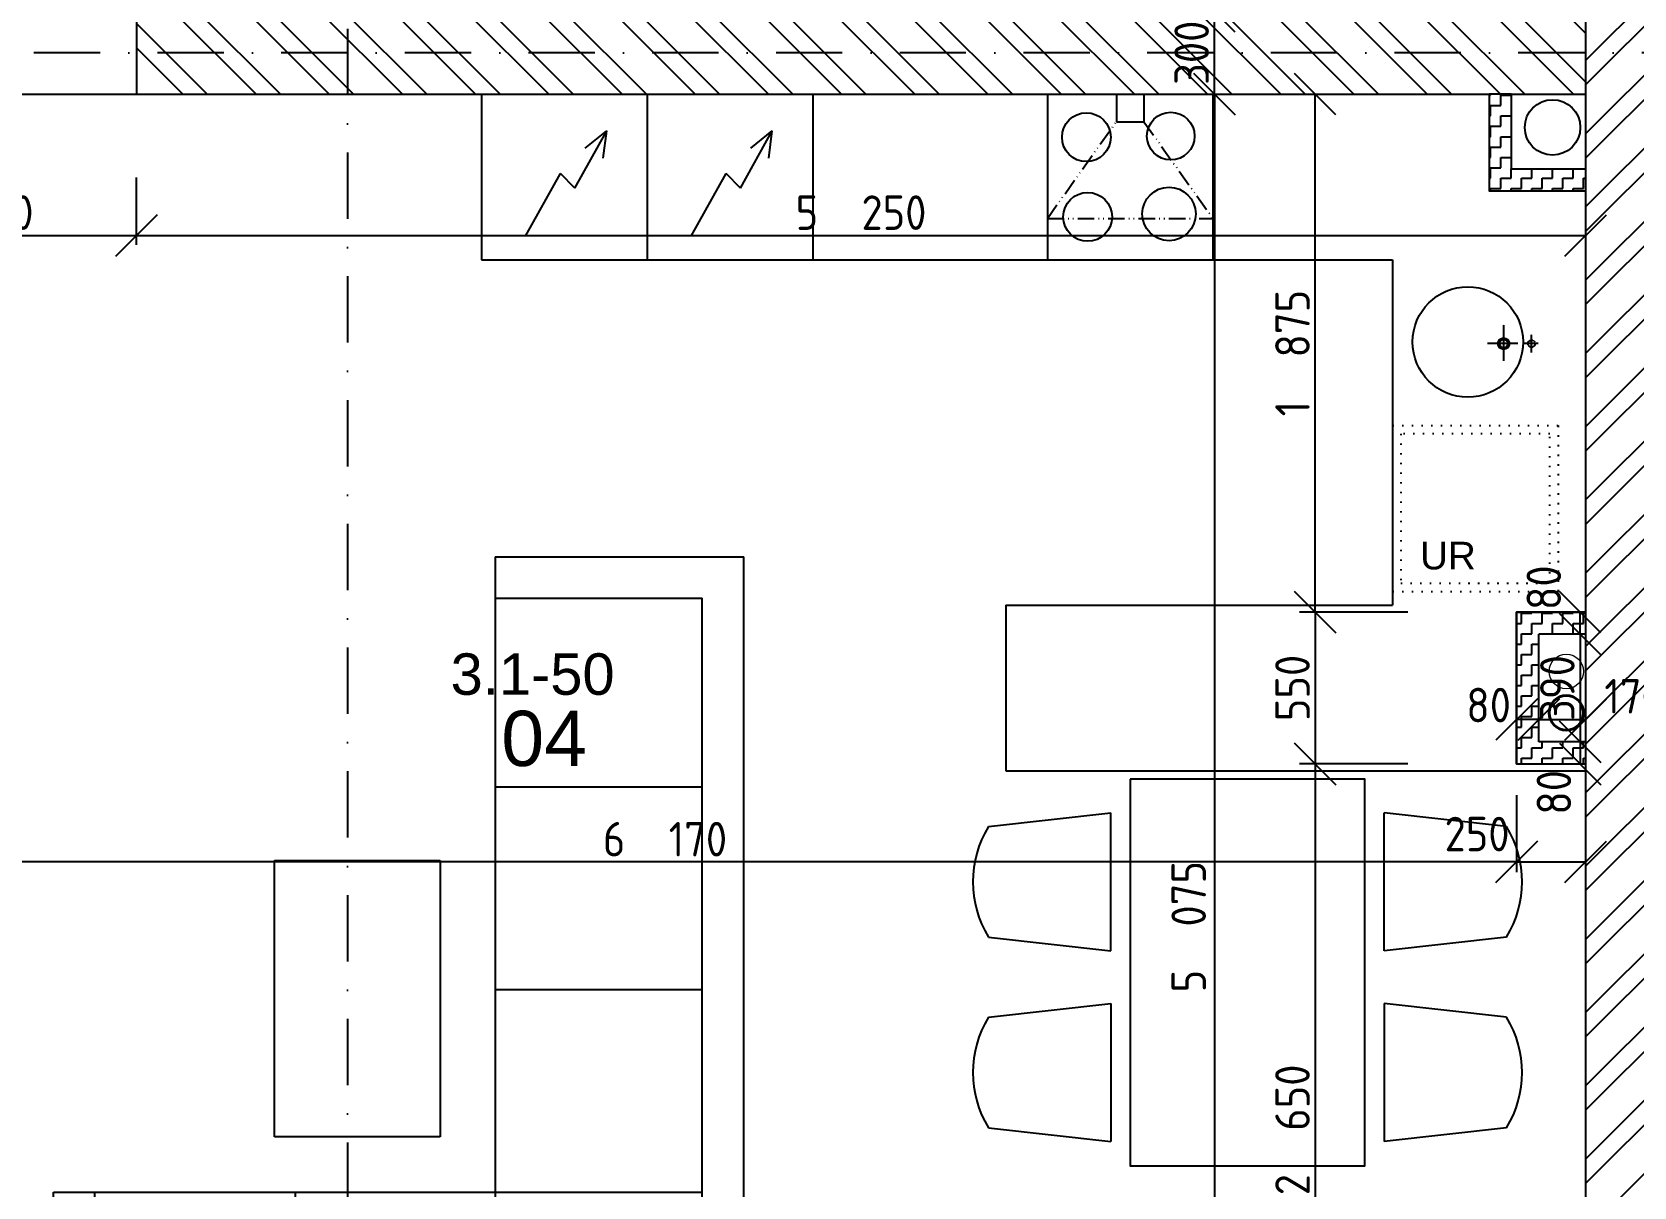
# Model space of a CAD drawing. Extents: x 4511820 to 5180432, y -1526536 to -944957.
# Drawn here: x 5034913 to 5040716, y -1166681 to -1162499 of the extents above; entities that cross this region are included whole.
import ezdxf

# ---------------------------------------------------------------- set-up
doc = ezdxf.new("R2010")
doc.units = 0
doc.header["$MEASUREMENT"] = 0
for name, pattern in [('ACAD_ISO07W100', [3.5, 0.5, -3]), ('ACAD_ISO12W100', [22, 12, -3, 0.5, -3, 0.5, -3]), ('BODKOCIARKOVANA_3', [5.6, 3, -1.3, 0, -1.3]), ('DASHED', [0.75, 0.5, -0.25])]:
    doc.linetypes.add(name, pattern=pattern)
doc.layers.get('0').update_dxf_attribs({"linetype": 'CONTINUOUS'})
doc.layers.get('Defpoints').update_dxf_attribs({"color": 61, "linetype": 'CONTINUOUS'})
for name, color, linetype in [('KÓTY', 4, 'CONTINUOUS'), ('MÚRY', 1, 'CONTINUOUS'), ('osi', 253, 'CONTINUOUS'), ('Plochy', 41, 'CONTINUOUS'), ('POPIS', 7, 'CONTINUOUS'), ('TENKÁ', 7, 'CONTINUOUS'), ('ZARIADENIE', 47, 'CONTINUOUS'), ('ZARIADENIE1', 145, 'CONTINUOUS'), ('zz-vetr', 52, 'CONTINUOUS'), ('ŠRAFY', 82, 'CONTINUOUS')]:
    doc.layers.add(name, color=color, linetype=linetype)
doc.layers.add('zz-kanal-daždová', color=136, linetype='CONTINUOUS', lineweight=40)
doc.layers.add('zz-kanal-splaskova', color=37, linetype='CONTINUOUS', lineweight=18)
doc.styles.add('ARIAL', font='arial.ttf')
doc.styles.add('STYLE1', font='isocp.shx')
doc.dimstyles.new('STANDARD-50', dxfattribs={"dimtxt": 125, "dimasz": 150, "dimexe": 10, "dimexo": 200, "dimgap": 20, "dimtad": 1, "dimdsep": 46, "dimlunit": 6, "dimtxsty": 'STYLE1', "dimblk1": 'OBLIQUE', "dimblk2": 'OBLIQUE', "dimsah": 1, "dimcen": 2.5, "dimse1": 1, "dimse2": 1, "dimadec": 0, "dimazin": 0, "dimtfac": 1, "dimtmove": 1, "dimatfit": 3, "dimldrblk": 'OBLIQUE', "dimfxl": 1, "dimtolj": 1, "dimtzin": 0, "dimarcsym": 0})
pattern_1 = [(0, (-68841.5, 303822), (37.5, 37.5), [37.5, -37.5]), (90, (-68804, 303822), (-37.5, 37.5), [37.5, -37.5])]

# ---------------------------------------------------------------- blocks, each defined once
blk = doc.blocks.new('_OBLIQUE')
at = {"color": 0, "linetype": 'ByBlock'}
blk.add_line((-0.5, -0.5), (0.5, 0.5), dxfattribs=at)
blk = doc.blocks.new('*D12869')
at = {"layer": 'Defpoints', "color": 0}
for p in [(5040541, -1162424.2), (5040541, -1162724.2), (5043687.5, -1162724.2)]:
    blk.add_point(p, dxfattribs=at)
at = {"layer": 'KÓTY', "color": 0, "lineweight": -2}
blk.add_line((5043687.5, -1162424.2), (5043687.5, -1162724.2), dxfattribs=at)
at = {"layer": 'KÓTY', "color": 0, "linetype": 'ByBlock', "lineweight": -2, "xscale": 150, "yscale": 150, "zscale": 150}
for p, rotation in [((5043687.5, -1162424.2), 90), ((5043687.5, -1162724.2), 270)]:
    blk.add_blockref('_OBLIQUE', p, dxfattribs=dict(at, rotation=rotation))
at = {"layer": 'KÓTY', "color": 0, "insert": (5043605, -1162574.2), "char_height": 125, "attachment_point": 5, "rotation": 90, "style": 'STYLE1'}
blk.add_mtext('\\A1;300', dxfattribs=at)
blk = doc.blocks.new('*D12870')
at = {"layer": 'Defpoints', "color": 0}
for p in [(5040541, -1162724.2), (5040921, -1169449.2), (5043687.5, -1169449.2)]:
    blk.add_point(p, dxfattribs=at)
at = {"layer": 'KÓTY', "color": 0, "lineweight": -2}
blk.add_line((5043687.5, -1162724.2), (5043687.5, -1169449.2), dxfattribs=at)
at = {"layer": 'KÓTY', "color": 0, "linetype": 'ByBlock', "lineweight": -2, "xscale": 150, "yscale": 150, "zscale": 150}
for p, rotation in [((5043687.5, -1162724.2), 90), ((5043687.5, -1169449.2), 270)]:
    blk.add_blockref('_OBLIQUE', p, dxfattribs=dict(at, rotation=rotation))
at = {"layer": 'KÓTY', "color": 0, "insert": (5043605, -1166086.7), "char_height": 125, "attachment_point": 5, "rotation": 90, "style": 'STYLE1'}
blk.add_mtext('\\A1;6ﾠ725', dxfattribs=at)
blk = doc.blocks.new('JED STOL140-85')
at = {"layer": 'ZARIADENIE'}
for p, q in [((4444962.8, -1326820.6), (4444912.8, -1327264.7)), ((4445362.8, -1326820.6), (4445412.8, -1327264.7)), ((4445653.3, -1326820.6), (4445603.3, -1327264.7)), ((4446053.3, -1326820.6), (4446103.3, -1327264.7)), ((4445412.8, -1327264.7), (4444912.8, -1327264.7)), ((4445603.3, -1327264.7), (4446103.3, -1327264.7)), ((4444962.8, -1328698.1), (4444912.8, -1328253.9)), ((4445412.8, -1328253.9), (4444912.8, -1328253.9)), ((4445362.8, -1328698.1), (4445412.8, -1328253.9)), ((4445653.3, -1328698.1), (4445603.3, -1328253.9)), ((4445603.3, -1328253.9), (4446103.3, -1328253.9)), ((4446053.3, -1328698.1), (4446103.3, -1328253.9))]:
    blk.add_line(p, q, dxfattribs=at)
blk.add_lwpolyline([(4446225.2, -1327334.3), (4444825.2, -1327334.3), (4444825.2, -1328184.3), (4446225.2, -1328184.3)], close=True, dxfattribs=at)
for centre, start, end in [((4445162.8, -1327150.6), 58.78339, 121.21661), ((4445853.3, -1327150.6), 58.78339, 121.21661), ((4445162.8, -1328368.1), 238.78339, 301.21661), ((4445853.3, -1328368.1), 238.78339, 301.21661)]:
    blk.add_arc(centre, 385.9, start, end, dxfattribs=at)
blk = doc.blocks.new('sedacka rok 5')
at = {"layer": 'ZARIADENIE', "color": 30, "ltscale": 0.25}
for p, q in [((4452479, -1340180.2), (4452479, -1342480.2)), ((4452479, -1340180.2), (4453379, -1340180.2)), ((4453379, -1343380.2), (4453379, -1340180.2)), ((4452479, -1340330.2), (4453229, -1340330.2)), ((4453229, -1343230.2), (4453229, -1340330.2)), ((4452479, -1341013.5), (4453229, -1341013.5)), ((4452479, -1341746.9), (4453229, -1341746.9)), ((4450879, -1342480.2), (4452479, -1342480.2)), ((4450879, -1343380.2), (4450879, -1342480.2)), ((4451029, -1343230.2), (4451029, -1342480.2)), ((4451754, -1342480.2), (4451754, -1343230.2)), ((4452479, -1342480.2), (4453229, -1342480.2)), ((4452479, -1342480.2), (4452479, -1343230.2)), ((4453229, -1343230.2), (4451029, -1343230.2)), ((4453379, -1343380.2), (4450879, -1343380.2))]:
    blk.add_line(p, q, dxfattribs=at)
blk = doc.blocks.new('konf stol')
at = {"layer": 'ZARIADENIE', "color": 45, "ltscale": 0.25}
for p, q in [((4451679, -1342280.2), (4451679, -1341280.2)), ((4451679, -1341280.2), (4452279, -1341280.2)), ((4452279, -1341280.2), (4452279, -1342280.2)), ((4452279, -1342280.2), (4451679, -1342280.2))]:
    blk.add_line(p, q, dxfattribs=at)
blk = doc.blocks.new('*D19033')
at = {"layer": 'Defpoints', "color": 0}
for p in [(5040341.7, -1162724.2), (5039196.2, -1167799.2), (5040341.7, -1167799.2)]:
    blk.add_point(p, dxfattribs=at)
at = {"layer": 'KÓTY', "color": 0, "lineweight": -2}
blk.add_line((5039196.2, -1162724.2), (5039196.2, -1167799.2), dxfattribs=at)
at = {"layer": 'KÓTY', "color": 0, "linetype": 'ByBlock', "lineweight": -2, "xscale": 150, "yscale": 150, "zscale": 150}
for p, rotation in [((5039196.2, -1162724.2), 90), ((5039196.2, -1167799.2), 270)]:
    blk.add_blockref('_OBLIQUE', p, dxfattribs=dict(at, rotation=rotation))
at = {"layer": 'KÓTY', "color": 0, "insert": (5039103, -1165738.5), "char_height": 125, "attachment_point": 5, "rotation": 90, "style": 'STYLE1'}
blk.add_mtext('\\A1;5ﾠ075', dxfattribs=at)
blk = doc.blocks.new('*D19034')
at = {"layer": 'Defpoints', "color": 0}
for p in [(5039191, -1162424.2), (5039196.2, -1162424.2), (5039191, -1162724.2)]:
    blk.add_point(p, dxfattribs=at)
at = {"layer": 'KÓTY', "color": 0, "lineweight": -2}
blk.add_line((5039196.2, -1162724.2), (5039196.2, -1162424.2), dxfattribs=at)
at = {"layer": 'KÓTY', "color": 0, "linetype": 'ByBlock', "lineweight": -2, "xscale": 150, "yscale": 150, "zscale": 150}
for p, rotation in [((5039196.2, -1162424.2), 90), ((5039196.2, -1162724.2), 270)]:
    blk.add_blockref('_OBLIQUE', p, dxfattribs=dict(at, rotation=rotation))
at = {"layer": 'KÓTY', "color": 0, "insert": (5039113.7, -1162574.2), "char_height": 125, "attachment_point": 5, "rotation": 90, "style": 'STYLE1'}
blk.add_mtext('\\A1;300', dxfattribs=at)
blk = doc.blocks.new('*D19051')
at = {"layer": 'Defpoints', "color": 0}
for p in [(5034121, -1162724.2), (5035291, -1162724.2), (5035291, -1163235.5)]:
    blk.add_point(p, dxfattribs=at)
at = {"layer": 'KÓTY', "color": 0, "lineweight": -2}
blk.add_line((5034121, -1163235.5), (5035291, -1163235.5), dxfattribs=at)
at = {"layer": 'KÓTY', "color": 0, "linetype": 'ByBlock', "lineweight": -2, "xscale": 150, "yscale": 150, "zscale": 150, "rotation": 180}
blk.add_blockref('_OBLIQUE', (5034121, -1163235.5), dxfattribs=at)
at = {"layer": 'KÓTY', "color": 0, "linetype": 'ByBlock', "lineweight": -2, "xscale": 150, "yscale": 150, "zscale": 150}
blk.add_blockref('_OBLIQUE', (5035291, -1163235.5), dxfattribs=at)
at = {"layer": 'KÓTY', "color": 0, "insert": (5034706, -1163153), "char_height": 125, "attachment_point": 5, "style": 'STYLE1'}
blk.add_mtext('\\A1;1ﾠ170', dxfattribs=at)
blk = doc.blocks.new('*D19052')
at = {"layer": 'Defpoints', "color": 0}
for p in [(5035291, -1162724.2), (5040541, -1162724.2), (5040541, -1163235.5)]:
    blk.add_point(p, dxfattribs=at)
at = {"layer": 'KÓTY', "color": 0, "lineweight": -2}
blk.add_line((5035291, -1163235.5), (5040541, -1163235.5), dxfattribs=at)
at = {"layer": 'KÓTY', "color": 0, "linetype": 'ByBlock', "lineweight": -2, "xscale": 150, "yscale": 150, "zscale": 150, "rotation": 180}
blk.add_blockref('_OBLIQUE', (5035291, -1163235.5), dxfattribs=at)
at = {"layer": 'KÓTY', "color": 0, "linetype": 'ByBlock', "lineweight": -2, "xscale": 150, "yscale": 150, "zscale": 150}
blk.add_blockref('_OBLIQUE', (5040541, -1163235.5), dxfattribs=at)
at = {"layer": 'KÓTY', "color": 0, "insert": (5037916, -1163153), "char_height": 125, "attachment_point": 5, "style": 'STYLE1'}
blk.add_mtext('\\A1;5ﾠ250', dxfattribs=at)
blk = doc.blocks.new('*D19054')
at = {"layer": 'Defpoints', "color": 0}
for p in [(5040291, -1164599.2), (5039561.5, -1165149.2), (5040291, -1165149.2)]:
    blk.add_point(p, dxfattribs=at)
at = {"layer": 'KÓTY', "color": 0, "lineweight": -2}
blk.add_line((5039561.5, -1164599.2), (5039561.5, -1165149.2), dxfattribs=at)
at = {"layer": 'KÓTY', "color": 0, "linetype": 'ByBlock', "lineweight": -2, "xscale": 150, "yscale": 150, "zscale": 150}
for p, rotation in [((5039561.5, -1164599.2), 90), ((5039561.5, -1165149.2), 270)]:
    blk.add_blockref('_OBLIQUE', p, dxfattribs=dict(at, rotation=rotation))
at = {"layer": 'KÓTY', "color": 0, "insert": (5039479, -1164874.2), "char_height": 125, "attachment_point": 5, "rotation": 90, "style": 'STYLE1'}
blk.add_mtext('\\A1;550', dxfattribs=at)
blk = doc.blocks.new('*D19055')
at = {"layer": 'Defpoints', "color": 0}
for p in [(5039561.5, -1162724.2), (5040291, -1162724.2), (5040291, -1164599.2)]:
    blk.add_point(p, dxfattribs=at)
at = {"layer": 'KÓTY', "color": 0, "lineweight": -2}
blk.add_line((5039561.5, -1164599.2), (5039561.5, -1162724.2), dxfattribs=at)
at = {"layer": 'KÓTY', "color": 0, "linetype": 'ByBlock', "lineweight": -2, "xscale": 150, "yscale": 150, "zscale": 150}
for p, rotation in [((5039561.5, -1162724.2), 90), ((5039561.5, -1164599.2), 270)]:
    blk.add_blockref('_OBLIQUE', p, dxfattribs=dict(at, rotation=rotation))
at = {"layer": 'KÓTY', "color": 0, "insert": (5039479, -1163661.7), "char_height": 125, "attachment_point": 5, "rotation": 90, "style": 'STYLE1'}
blk.add_mtext('\\A1;1ﾠ875', dxfattribs=at)
blk = doc.blocks.new('*D19056')
at = {"layer": 'Defpoints', "color": 0}
for p in [(5040291, -1165149.2), (5039561.5, -1167799.2), (5040353.5, -1167799.2)]:
    blk.add_point(p, dxfattribs=at)
at = {"layer": 'KÓTY', "color": 0, "lineweight": -2}
blk.add_line((5039561.5, -1165149.2), (5039561.5, -1167799.2), dxfattribs=at)
at = {"layer": 'KÓTY', "color": 0, "linetype": 'ByBlock', "lineweight": -2, "xscale": 150, "yscale": 150, "zscale": 150}
for p, rotation in [((5039561.5, -1165149.2), 90), ((5039561.5, -1167799.2), 270)]:
    blk.add_blockref('_OBLIQUE', p, dxfattribs=dict(at, rotation=rotation))
at = {"layer": 'KÓTY', "color": 0, "insert": (5039479, -1166474.2), "char_height": 125, "attachment_point": 5, "rotation": 90, "style": 'STYLE1'}
blk.add_mtext('\\A1;2ﾠ650', dxfattribs=at)
blk = doc.blocks.new('*D19057')
at = {"layer": 'Defpoints', "color": 0}
for p in [(5040291, -1165149.2), (5040541, -1165149.2), (5040541, -1165504)]:
    blk.add_point(p, dxfattribs=at)
at = {"layer": 'KÓTY', "color": 0, "lineweight": -2}
blk.add_line((5040291, -1165504), (5040541, -1165504), dxfattribs=at)
at = {"layer": 'KÓTY', "color": 0, "linetype": 'ByBlock', "lineweight": -2, "xscale": 150, "yscale": 150, "zscale": 150, "rotation": 180}
blk.add_blockref('_OBLIQUE', (5040291, -1165504), dxfattribs=at)
at = {"layer": 'KÓTY', "color": 0, "linetype": 'ByBlock', "lineweight": -2, "xscale": 150, "yscale": 150, "zscale": 150}
blk.add_blockref('_OBLIQUE', (5040541, -1165504), dxfattribs=at)
at = {"layer": 'KÓTY', "color": 0, "insert": (5040147.5, -1165403), "char_height": 125, "attachment_point": 5, "style": 'STYLE1'}
blk.add_mtext('\\A1;250', dxfattribs=at)
blk = doc.blocks.new('*D19058')
at = {"layer": 'Defpoints', "color": 0}
for p in [(5034121, -1165111.7), (5040291, -1165149.2), (5034121, -1165504)]:
    blk.add_point(p, dxfattribs=at)
at = {"layer": 'KÓTY', "color": 0, "lineweight": -2}
blk.add_line((5040291, -1165504), (5034121, -1165504), dxfattribs=at)
at = {"layer": 'KÓTY', "color": 0, "linetype": 'ByBlock', "lineweight": -2, "xscale": 150, "yscale": 150, "zscale": 150, "rotation": 180}
blk.add_blockref('_OBLIQUE', (5034121, -1165504), dxfattribs=at)
at = {"layer": 'KÓTY', "color": 0, "linetype": 'ByBlock', "lineweight": -2, "xscale": 150, "yscale": 150, "zscale": 150}
blk.add_blockref('_OBLIQUE', (5040291, -1165504), dxfattribs=at)
at = {"layer": 'KÓTY', "color": 0, "insert": (5037206, -1165421.5), "char_height": 125, "attachment_point": 5, "style": 'STYLE1'}
blk.add_mtext('\\A1;6ﾠ170', dxfattribs=at)
blk = doc.blocks.new('*D19059')
at = {"layer": 'Defpoints', "color": 0}
for p in [(5040291, -1164679.2), (5040371, -1164679.2), (5040291, -1164988.5)]:
    blk.add_point(p, dxfattribs=at)
at = {"layer": 'KÓTY', "color": 0, "lineweight": -2}
blk.add_line((5040371, -1164988.5), (5040291, -1164988.5), dxfattribs=at)
at = {"layer": 'KÓTY', "color": 0, "linetype": 'ByBlock', "lineweight": -2, "xscale": 150, "yscale": 150, "zscale": 150, "rotation": 180}
blk.add_blockref('_OBLIQUE', (5040291, -1164988.5), dxfattribs=at)
at = {"layer": 'KÓTY', "color": 0, "linetype": 'ByBlock', "lineweight": -2, "xscale": 150, "yscale": 150, "zscale": 150}
blk.add_blockref('_OBLIQUE', (5040371, -1164988.5), dxfattribs=at)
at = {"layer": 'KÓTY', "color": 0, "insert": (5040189.5, -1164936), "char_height": 125, "attachment_point": 5, "style": 'STYLE1'}
blk.add_mtext('\\A1;80', dxfattribs=at)
blk = doc.blocks.new('*D19060')
at = {"layer": 'Defpoints', "color": 0}
for p in [(5040541, -1164988.5), (5040371, -1165069.2), (5040541, -1165069.2)]:
    blk.add_point(p, dxfattribs=at)
at = {"layer": 'KÓTY', "color": 0, "lineweight": -2}
blk.add_line((5040371, -1164988.5), (5040541, -1164988.5), dxfattribs=at)
at = {"layer": 'KÓTY', "color": 0, "linetype": 'ByBlock', "lineweight": -2, "xscale": 150, "yscale": 150, "zscale": 150, "rotation": 180}
blk.add_blockref('_OBLIQUE', (5040371, -1164988.5), dxfattribs=at)
at = {"layer": 'KÓTY', "color": 0, "linetype": 'ByBlock', "lineweight": -2, "xscale": 150, "yscale": 150, "zscale": 150}
blk.add_blockref('_OBLIQUE', (5040541, -1164988.5), dxfattribs=at)
at = {"layer": 'KÓTY', "color": 0, "insert": (5040714.5, -1164904), "char_height": 125, "attachment_point": 5, "style": 'STYLE1'}
blk.add_mtext('\\A1;170', dxfattribs=at)
blk = doc.blocks.new('*D19061')
at = {"layer": 'Defpoints', "color": 0}
for p in [(5040541, -1164679.2), (5040521, -1165069.2), (5040541, -1165069.2)]:
    blk.add_point(p, dxfattribs=at)
at = {"layer": 'KÓTY', "color": 0, "lineweight": -2}
blk.add_line((5040521, -1164679.2), (5040521, -1165069.2), dxfattribs=at)
at = {"layer": 'KÓTY', "color": 0, "linetype": 'ByBlock', "lineweight": -2, "xscale": 150, "yscale": 150, "zscale": 150}
for p, rotation in [((5040521, -1164679.2), 90), ((5040521, -1165069.2), 270)]:
    blk.add_blockref('_OBLIQUE', p, dxfattribs=dict(at, rotation=rotation))
at = {"layer": 'KÓTY', "color": 0, "insert": (5040438.5, -1164874.2), "char_height": 125, "attachment_point": 5, "rotation": 90, "style": 'STYLE1'}
blk.add_mtext('\\A1;390', dxfattribs=at)
blk = doc.blocks.new('*D19062')
at = {"layer": 'Defpoints', "color": 0}
for p in [(5040521, -1164599.2), (5040521, -1164599.2), (5040521, -1164679.2)]:
    blk.add_point(p, dxfattribs=at)
at = {"layer": 'KÓTY', "color": 0, "lineweight": -2}
blk.add_line((5040521, -1164679.2), (5040521, -1164599.2), dxfattribs=at)
at = {"layer": 'KÓTY', "color": 0, "linetype": 'ByBlock', "lineweight": -2, "xscale": 150, "yscale": 150, "zscale": 150}
for p, rotation in [((5040521, -1164599.2), 90), ((5040521, -1164679.2), 270)]:
    blk.add_blockref('_OBLIQUE', p, dxfattribs=dict(at, rotation=rotation))
at = {"layer": 'KÓTY', "color": 0, "insert": (5040389.5, -1164511), "char_height": 125, "attachment_point": 5, "rotation": 90, "style": 'STYLE1'}
blk.add_mtext('\\A1;80', dxfattribs=at)
blk = doc.blocks.new('*D19063')
at = {"layer": 'Defpoints', "color": 0}
for p in [(5040521, -1165069.2), (5040521, -1165149.2), (5040521, -1165149.2)]:
    blk.add_point(p, dxfattribs=at)
at = {"layer": 'KÓTY', "color": 0, "lineweight": -2}
blk.add_line((5040521, -1165069.2), (5040521, -1165149.2), dxfattribs=at)
at = {"layer": 'KÓTY', "color": 0, "linetype": 'ByBlock', "lineweight": -2, "xscale": 150, "yscale": 150, "zscale": 150}
for p, rotation in [((5040521, -1165069.2), 90), ((5040521, -1165149.2), 270)]:
    blk.add_blockref('_OBLIQUE', p, dxfattribs=dict(at, rotation=rotation))
at = {"layer": 'KÓTY', "color": 0, "insert": (5040426, -1165252), "char_height": 125, "attachment_point": 5, "rotation": 90, "style": 'STYLE1'}
blk.add_mtext('\\A1;80', dxfattribs=at)

msp = doc.modelspace()

# ---------------------------------------------------------------- hatches: boundary and pattern name
at = {"layer": 'ŠRAFY'}
h = msp.add_hatch(dxfattribs=at)
h.set_pattern_fill('ANSI32', color=256, scale=500)
h.set_pattern_definition([(45, (584112, 91563.12), (-132.5825215, 132.5825215), []), (45, (584200.39, 91563.12), (-132.5825215, 132.5825215), [])])
h.paths.add_polyline_path([(5040921, -1161549.191), (5040541, -1161549.191), (5040541, -1162424.191), (5040541, -1162724.191), (5040541, -1162994.191), (5040541, -1163074.191), (5040541, -1164599.191), (5040541, -1164679.191), (5040541, -1165069.191), (5040541, -1165149.191), (5040541, -1167799.191), (5040921, -1167799.191)])
h = msp.add_hatch(dxfattribs=at)
h.set_pattern_fill('ANSI32', color=256, scale=500, angle=90)
h.set_pattern_definition([(135, (515810.9, 44482.1), (-132.5825215, -132.5825215), []), (135, (515810.9, 44570.48), (-132.5825215, -132.5825215), [])])
h.paths.add_polyline_path([(5035291, -1162724.191), (5040541, -1162724.191), (5040541, -1162424.191), (5035406, -1162424.191), (5035291, -1162424.191)])
at = {"layer": 'ŠRAFY', "ltscale": 0.25}
h = msp.add_hatch(dxfattribs=at)
h.set_pattern_fill('ZIGZAG', color=256, scale=300, style=0)
h.set_pattern_definition(pattern_1)
h.paths.add_polyline_path([(5040541, -1162994.191), (5040271, -1162994.191), (5040271, -1162724.191), (5040191, -1162724.191), (5040191, -1163074.191), (5040541, -1163074.191)])
h = msp.add_hatch(dxfattribs=at)
h.set_pattern_fill('ZIGZAG', color=256, scale=300, style=0)
h.set_pattern_definition(pattern_1)
h.paths.add_polyline_path([(5040541, -1165149.191), (5040541, -1165069.191), (5040371, -1165069.191), (5040371, -1164679.191), (5040541, -1164679.191), (5040541, -1164599.191), (5040291, -1164599.191), (5040291, -1165149.191)])

# ---------------------------------------------------------------- linework, layer by layer
at = {"layer": 'KÓTY'}
for p, q in [((5035291, -1163270), (5035291, -1163026.191)), ((5039896.5, -1164599.191), (5039504, -1164599.191)), ((5039896.5, -1165149.191), (5039504, -1165149.191)), ((5040291, -1165262.691), (5040291, -1165541))]:
    msp.add_line(p, q, dxfattribs=at)
at = {"layer": 'MÚRY', "ltscale": 0.25}
msp.add_line((5035291, -1160924.191), (5035291, -1162724.191), dxfattribs=at)
at = {"layer": 'MÚRY'}
for p, q in [((5035291, -1162724.191), (5040191, -1162724.191)), ((5040191, -1162724.191), (5040191, -1163074.191)), ((5040271, -1162724.191), (5040541, -1162724.191)), ((5040271, -1162724.191), (5040271, -1162994.191)), ((5040541, -1162724.191), (5040541, -1162994.191)), ((5040271, -1162994.191), (5040541, -1162994.191)), ((5040191, -1163074.191), (5040541, -1163074.191)), ((5040541, -1163074.191), (5040541, -1164599.191)), ((5040291, -1165149.191), (5040291, -1164599.191)), ((5040291, -1164599.191), (5040541, -1164599.191)), ((5040371, -1165069.191), (5040371, -1164679.191)), ((5040541, -1164679.191), (5040371, -1164679.191)), ((5040541, -1164679.191), (5040541, -1165069.191)), ((5040541, -1165069.191), (5040371, -1165069.191)), ((5040291, -1165149.191), (5040541, -1165149.191)), ((5040541, -1165149.191), (5040541, -1167799.191))]:
    msp.add_line(p, q, dxfattribs=at)
at = {"layer": 'osi', "linetype": 'BODKOCIARKOVANA_3', "ltscale": 80}
for p, q in [((5036056, -1134257), (5036056, -1171774.191)), ((5041881, -1162574.191), (4978211, -1162574.191))]:
    msp.add_line(p, q, dxfattribs=at)
at = {"layer": 'Plochy'}
msp.add_lwpolyline([(5034121, -1162724.191), (5040191, -1162724.191), (5040191, -1163074.191), (5040541, -1163074.191), (5040541, -1164599.191), (5040291, -1164599.191), (5040291, -1165149.191), (5040541, -1165149.191), (5040541, -1167799.191), (5034121, -1167799.191)], close=True, dxfattribs=at)
at = {"layer": 'TENKÁ'}
for p, q in [((5040541, -1162424.191), (5040541, -1162724.191)), ((5040271, -1162724.191), (5040191, -1162724.191)), ((5040541, -1162994.191), (5040541, -1163074.191)), ((5040541, -1164599.191), (5040541, -1164679.191)), ((5040541, -1165069.191), (5040541, -1165149.191))]:
    msp.add_line(p, q, dxfattribs=at)
at = {"layer": 'TENKÁ', "linetype": 'ACAD_ISO12W100', "ltscale": 10}
msp.add_line((5034121, -1162724.191), (5035291, -1162724.191), dxfattribs=at)
at = {"layer": 'ZARIADENIE1', "color": 8, "ltscale": 0.25}
for p, q in [((5036541, -1162724.191), (5036541, -1163324.191)), ((5037141, -1162724.191), (5037141, -1163324.191)), ((5037741, -1162724.191), (5037741, -1163324.191)), ((5038591, -1162724.191), (5038591, -1163324.191)), ((5038591, -1162724.191), (5038591, -1163324.191)), ((5038841, -1162724.191), (5038841, -1162824.191)), ((5038941, -1162724.191), (5038941, -1162824.191)), ((5039191, -1162724.191), (5039191, -1163324.191)), ((5039191, -1162724.191), (5039191, -1163324.191)), ((5038841, -1162824.191), (5038941, -1162824.191)), ((5036541, -1163324.191), (5039841, -1163324.191)), ((5039841, -1163324.191), (5039841, -1164574.191)), ((5038441, -1164574.191), (5039841, -1164574.191)), ((5038441, -1164574.191), (5038441, -1165174.191)), ((5038441, -1165174.191), (5040541, -1165174.191))]:
    msp.add_line(p, q, dxfattribs=at)
at = {"layer": 'ZARIADENIE1', "color": 8}
for p, q in [((5036878.908, -1163064.249), (5036994.624, -1162856.273)), ((5036917.075, -1162919.552), (5036994.624, -1162856.273)), ((5036981.74, -1162955.531), (5036994.624, -1162856.273)), ((5037478.908, -1163064.249), (5037594.624, -1162856.273)), ((5037517.075, -1162919.552), (5037594.624, -1162856.273)), ((5037581.74, -1162955.531), (5037594.624, -1162856.273)), ((5036701.148, -1163237.703), (5036827.075, -1163011.377)), ((5036878.908, -1163064.249), (5036827.075, -1163011.377)), ((5037301.148, -1163237.703), (5037427.075, -1163011.377)), ((5037478.908, -1163064.249), (5037427.075, -1163011.377))]:
    msp.add_line(p, q, dxfattribs=at)
at = {"layer": 'ZARIADENIE1', "color": 8, "linetype": 'ACAD_ISO12W100', "ltscale": 5}
for p, q in [((5038591, -1163174.191), (5038841, -1162824.191)), ((5038941, -1162824.191), (5039191, -1163174.191)), ((5038591, -1163174.191), (5039191, -1163174.191))]:
    msp.add_line(p, q, dxfattribs=at)
at = {"layer": 'ZARIADENIE1', "color": 8, "linetype": 'DASHED'}
for p, q in [((5040244.231, -1163690.152), (5040244.231, -1163558.699)), ((5040344.654, -1163660.028), (5040344.654, -1163594.301)), ((5040294.896, -1163627.164), (5040185.351, -1163627.164)), ((5040369.301, -1163627.164), (5040317.268, -1163627.164))]:
    msp.add_line(p, q, dxfattribs=at)
at = {"layer": 'ZARIADENIE1', "color": 8, "linetype": 'ACAD_ISO07W100', "ltscale": 10}
for p, q in [((5039841, -1163924.191), (5040441, -1163924.191)), ((5040441, -1163924.191), (5040441, -1164524.191)), ((5039841, -1164524.191), (5040441, -1164524.191)), ((5039341, -1164574.191), (5039841, -1164574.191))]:
    msp.add_line(p, q, dxfattribs=at)
msp.add_lwpolyline([(5040411, -1163954.191), (5039871, -1163954.191), (5039871, -1164494.191), (5040411, -1164494.191)], close=True, dxfattribs=at)
at = {"layer": 'ZARIADENIE1', "color": 8, "ltscale": 0.25}
for centre, radius in [((5038732.449, -1162879.957), 88.387), ((5039038.124, -1162875.748), 86.283), ((5038736.844, -1163168.267), 88.387), ((5039031.803, -1163157.745), 96.805), ((5040114.088, -1163621.316), 200)]:
    msp.add_circle(centre, radius, dxfattribs=at)
at = {"layer": 'ZARIADENIE1', "color": 8, "linetype": 'Continuous'}
for centre, radius in [((5040243.964, -1163627.437), 20.877), ((5040244.231, -1163627.164), 14.781)]:
    msp.add_circle(centre, radius, dxfattribs=at)
at = {"layer": 'ZARIADENIE1', "color": 8, "linetype": 'DASHED'}
msp.add_circle((5040344.654, -1163627.478), 12.931, dxfattribs=at)
at = {"layer": 'zz-kanal-daždová'}
msp.add_circle((5040471, -1164964.191), 62.5, dxfattribs=at)
at = {"layer": 'zz-kanal-splaskova'}
msp.add_circle((5040471, -1164814.191), 62.5, dxfattribs=at)
at = {"layer": 'zz-vetr'}
msp.add_circle((5040421, -1162844.59), 100.382, dxfattribs=at)

# ---------------------------------------------------------------- block references
at = {"layer": 'ZARIADENIE'}
for name in ['sedacka rok 5', 'konf stol']:
    msp.add_blockref(name, (584112, 175781), dxfattribs=at)
at = {"layer": 'ZARIADENIE', "rotation": 90}
msp.add_blockref('JED STOL140-85', (3711556.662, -5611429.359), dxfattribs=at)

# ---------------------------------------------------------------- texts
at = {"layer": 'POPIS', "lineweight": 40, "ltscale": 0.25, "style": 'ARIAL'}
for s, height, p in [('3.1-50', 150, (5036429.269, -1164898.77)), ('04', 200, (5036612.811, -1165156.77))]:
    msp.add_text(s, height=height, dxfattribs=at).set_placement(p)
at = {"layer": 'ZARIADENIE1', "color": 8, "linetype": 'ACAD_ISO07W100', "ltscale": 10, "style": 'ARIAL'}
msp.add_text('UR', height=100, dxfattribs=at).set_placement((5039941.429, -1164444.799))

# ---------------------------------------------------------------- dimensions: what is measured, and where the dimension line sits
at = {"layer": 'KÓTY'}
for base, p1, p2, picture, middle in [((5039196.191, -1162424.191), (5039191, -1162724.191), (5039191, -1162424.191), '*D19034', (5039113.691, -1162574.191)), ((5043687.5, -1162724.191), (5040541, -1162424.191), (5040541, -1162724.191), '*D12869', (5043605, -1162574.191)), ((5039561.5, -1162724.191), (5040291, -1164599.191), (5040291, -1162724.191), '*D19055', (5039478.957, -1163661.691)), ((5043687.5, -1169449.191), (5040541, -1162724.191), (5040921, -1169449.191), '*D12870', (5043604.957, -1166086.691)), ((5039561.5, -1165149.191), (5040291, -1164599.191), (5040291, -1165149.191), '*D19054', (5039479, -1164874.191)), ((5040521, -1165069.191), (5040541, -1164679.191), (5040541, -1165069.191), '*D19061', (5040438.5, -1164874.191)), ((5039561.5, -1167799.191), (5040291, -1165149.191), (5040353.5, -1167799.191), '*D19056', (5039478.957, -1166474.191))]:
    dim = msp.add_linear_dim(base=base, p1=p1, p2=p2, angle=90, dimstyle='STANDARD-50', dxfattribs=at)
    dim.commit()
    dim.dimension.update_dxf_attribs({"geometry": picture, "text_midpoint": middle})
for base, p1, p2, picture, middle in [((5039196.191, -1167799.191), (5040341.691, -1162724.191), (5040341.691, -1167799.191), '*D19033', (5039185.5, -1165738.5)), ((5040521, -1164599.191), (5040521, -1164679.191), (5040521, -1164599.191), '*D19062', (5040472, -1164511)), ((5040521, -1165149.191), (5040521, -1165069.191), (5040521, -1165149.191), '*D19063', (5040508.5, -1165252))]:
    dim = msp.add_linear_dim(base=base, p1=p1, p2=p2, angle=90, dimstyle='STANDARD-50', dxfattribs=at)
    dim.commit()
    dim.dimension.update_dxf_attribs({"geometry": picture, "text_midpoint": middle, "dimtype": 160})
for base, p1, p2, picture, middle in [((5035291, -1163235.5), (5034121, -1162724.191), (5035291, -1162724.191), '*D19051', (5034706, -1163152.957)), ((5040541, -1163235.5), (5035291, -1162724.191), (5040541, -1162724.191), '*D19052', (5037916, -1163152.957)), ((5034121, -1165504), (5040291, -1165149.191), (5034121, -1165111.691), '*D19058', (5037206, -1165421.457))]:
    dim = msp.add_linear_dim(base=base, p1=p1, p2=p2, dimstyle='STANDARD-50', dxfattribs=at)
    dim.commit()
    dim.dimension.update_dxf_attribs({"geometry": picture, "text_midpoint": middle})
for base, p1, p2, picture, middle in [((5040291, -1164988.5), (5040371, -1164679.191), (5040291, -1164679.191), '*D19059', (5040189.5, -1165018.5)), ((5040541, -1164988.5), (5040371, -1165069.191), (5040541, -1165069.191), '*D19060', (5040714.5, -1164986.5)), ((5040541, -1165504), (5040291, -1165149.191), (5040541, -1165149.191), '*D19057', (5040147.5, -1165485.5))]:
    dim = msp.add_linear_dim(base=base, p1=p1, p2=p2, dimstyle='STANDARD-50', dxfattribs=at)
    dim.commit()
    dim.dimension.update_dxf_attribs({"geometry": picture, "text_midpoint": middle, "dimtype": 160})

doc.saveas('drawing.dxf')
